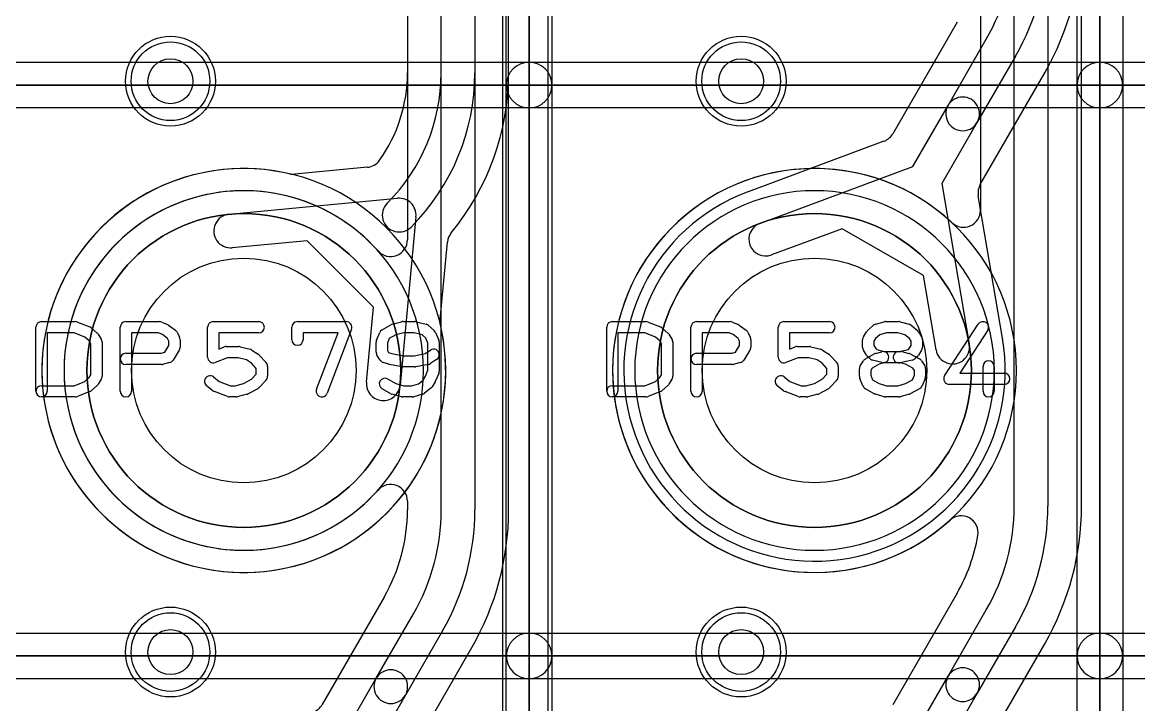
# Model space of a CAD drawing. Extents: x 0 to 20.5, y -0.5 to 20.
# Drawn here: x 10.261 to 15.229, y 3.066 to 6.102 of the extents above; entities that cross this region are included whole.
import ezdxf

# ---------------------------------------------------------------- set-up
doc = ezdxf.new("R2010")
doc.units = 0
for name, color, linetype in [('Hole', 1, 'CONTINUOUS'), ('L1', 3, 'CONTINUOUS'), ('L2', 3, 'CONTINUOUS'), ('L3', 3, 'CONTINUOUS'), ('L4', 3, 'CONTINUOUS'), ('PartsArea-A', 111, 'CONTINUOUS'), ('PartsArea-B', 111, 'CONTINUOUS'), ('PartsSilk-A', 221, 'CONTINUOUS'), ('Resist-A', 2, 'CONTINUOUS'), ('Resist-B', 2, 'CONTINUOUS'), ('Silk-A', 140, 'CONTINUOUS')]:
    doc.layers.add(name, color=color, linetype=linetype)

msp = doc.modelspace()

# ---------------------------------------------------------------- linework, layer by layer
at = {"layer": 'Hole'}
for centre, radius in [((10.92, 5.84), 0.1), ((13.46, 5.84), 0.1), ((11.24649, 4.55283), 0.5), ((13.78649, 4.55283), 0.5), ((10.92, 3.3), 0.1), ((13.46, 3.3), 0.1)]:
    msp.add_circle(centre, radius, dxfattribs=at)
at = {"layer": 'L1'}
for p, q in [((12.125, 5.87691), (12.125, 10.40886)), ((12.275, 10.40886), (12.275, 5.87691)), ((12.42504, 5.87691), (12.42504, 10.40886)), ((14.675, 3.94965), (14.675, 7.84545)), ((14.825, 7.84545), (14.825, 3.94965)), ((14.97504, 3.94965), (14.97504, 7.84545)), ((11.97496, 6.37126), (11.97496, 5.87691)), ((14.52496, 6.38045), (14.52496, 5.26521)), ((11.79652, 5.45701), (11.47343, 5.42654)), ((11.18092, 5.24825), (11.93092, 5.31897)), ((12.01263, 5.23726), (11.94191, 4.48726)), ((11.52866, 5.13037), (11.195, 5.09891)), ((11.82403, 4.835), (11.52866, 5.13037)), ((12.1202, 4.77974), (12.15268, 5.12423)), ((11.79257, 4.50134), (11.82403, 4.835)), ((14.42113, 3.56215), (14.13454, 3.06579)), ((14.38078, 3.19218), (14.55107, 3.48715)), ((14.68098, 3.41215), (14.51068, 3.11718)), ((14.52434, 2.84077), (14.81092, 3.33713)), ((14.22399, 2.9206), (14.38078, 3.19218)), ((14.51068, 3.11718), (14.35389, 2.84561))]:
    msp.add_line(p, q, dxfattribs=at)
for centre, radius in [((10.92, 5.84), 0.2), ((13.46, 5.84), 0.2), ((11.24649, 4.55283), 0.6985), ((13.78649, 4.55283), 0.6985), ((10.92, 3.3), 0.2), ((13.46, 3.3), 0.2)]:
    msp.add_circle(centre, radius, dxfattribs=at)
for centre, radius, start, end in [((11.30536, 5.87692), 0.6696, -35.4959, -0.00086), ((11.30536, 5.87691), 0.81964, -44.99951, 0), ((11.30536, 5.87691), 0.96964, -44.99958, 0), ((11.30536, 5.87691), 1.11968, -39.48938, 0), ((11.78948, 5.53165), 0.07497, -84.61184, -35.49415), ((11.24648, 4.55282), 0.89855, 76.94507, 13.05369), ((11.46639, 5.50118), 0.07497, -103.05935, -84.61184), ((13.78648, 4.55282), 0.89855, 47.03482, -47.84173), ((11.93796, 5.2443), 0.075, -5.38601, 95.38601), ((11.93797, 5.24431), 0.075, 135, -44.99955), ((11.18796, 5.17358), 0.075, 95.38601, -84.61332), ((14.44999, 5.26521), 0.07497, -132.96771, 0), ((12.22732, 5.11719), 0.07497, 140.5095, 174.61184), ((12.19484, 4.7727), 0.07497, 174.61184, -166.9481), ((11.86724, 4.4943), 0.075, 174.61399, -5.38668), ((13.75, 3.94965), 0.925, -30.00011, 0), ((13.75, 3.94965), 1.075, -29.99993, 0), ((13.75, 3.94965), 1.22504, -29.9999, 0), ((14.43989, 3.83116), 0.07497, -9.74501, 132.16161), ((13.75, 3.94963), 0.77496, -30.00019, -9.74407), ((14.44573, 3.15468), 0.075, -30.00073, 150.00028), ((14.44573, 3.15468), 0.075, 149.99927, -29.99985)]:
    msp.add_arc(centre, radius, start, end, dxfattribs=at)
at = {"layer": 'L2'}
for centre in [(10.92, 5.84), (13.46, 5.84), (10.92, 3.3), (13.46, 3.3)]:
    msp.add_circle(centre, 0.2, dxfattribs=at)
for centre, start, end in [((11.24649, 4.55283), 90, -90), ((11.24649, 4.55283), -90, 90), ((13.78649, 4.55283), 90, -90), ((13.78649, 4.55283), -90, 90)]:
    msp.add_arc(centre, 0.80004, start, end, dxfattribs=at)
at = {"layer": 'L3'}
for p, q in [((12.125, 3.93231), (12.125, 7.85884)), ((12.275, 7.85884), (12.275, 3.93231)), ((12.42504, 3.93231), (12.42504, 7.85884)), ((11.97496, 6.44029), (11.97496, 5.13471)), ((14.42113, 6.10214), (14.13455, 5.60579)), ((14.38077, 5.73216), (14.55107, 6.02711)), ((14.68097, 5.95211), (14.51067, 5.65716)), ((14.52434, 5.38077), (14.81091, 5.8771)), ((14.22399, 5.4606), (14.38077, 5.73216)), ((14.51067, 5.65716), (14.35389, 5.38561)), ((14.09574, 5.57301), (13.49089, 5.34822)), ((13.54316, 5.20758), (14.22399, 5.4606)), ((14.35389, 5.38561), (14.47518, 4.66948)), ((14.62272, 4.69682), (14.51535, 5.33075)), ((13.90955, 5.18373), (13.59542, 5.06698)), ((14.27132, 4.97486), (13.90955, 5.18373)), ((14.32728, 4.64444), (14.27132, 4.97486)), ((11.97496, 3.97095), (11.97496, 3.93231)), ((11.87113, 3.54478), (11.5951, 3.06672)), ((11.83578, 3.18351), (12.00107, 3.46981)), ((12.13098, 3.39481), (11.96568, 3.10851)), ((11.98435, 2.84077), (12.26092, 3.31979)), ((11.68399, 2.9206), (11.83578, 3.18351)), ((11.96568, 3.10851), (11.81389, 2.8456))]:
    msp.add_line(p, q, dxfattribs=at)
for centre, radius in [((10.92, 5.84), 0.2), ((13.46, 5.84), 0.2), ((13.78649, 4.55283), 0.6985), ((10.92, 3.3), 0.2), ((13.46, 3.3), 0.2)]:
    msp.add_circle(centre, radius, dxfattribs=at)
for centre, radius, start, end in [((13.75, 6.48962), 0.925, -30.00065, 0.00062), ((13.75, 6.48962), 1.075, -30.00066, 0.00053), ((13.75, 6.48962), 1.22504, -30.00014, 0), ((14.44572, 5.69466), 0.075, -30.00073, 150.00022), ((14.44572, 5.69466), 0.075, 149.99927, -30.00154), ((14.06962, 5.64328), 0.07498, -69.60944, -30.00175), ((14.58927, 5.34327), 0.07497, 149.99163, -170.38691), ((11.24648, 4.55283), 0.80005, 41.68177, -41.68177), ((13.78648, 4.55282), 0.84854, 110.52048, 9.70065), ((13.46275, 5.41773), 0.07497, -69.47884, -69.20064), ((13.56929, 5.13728), 0.22504, 110.38857, 110.80189), ((13.56929, 5.13728), 0.075, 110.38974, -69.61291), ((11.89999, 5.13471), 0.07497, -138.32013, 0), ((14.69679, 4.70843), 0.07497, -171.09173, -170.30148), ((14.40123, 4.65696), 0.075, -170.39074, 9.61299), ((11.89999, 3.97095), 0.07497, 0, 138.32013), ((11.2, 3.93226), 0.77496, -30.00019, 0.0037), ((11.2, 3.93231), 0.925, -29.99987, 0), ((11.2, 3.93231), 1.075, -29.99993, 0), ((11.2, 3.93231), 1.22504, -29.9999, 0), ((11.90073, 3.14601), 0.075, 149.99927, -30.00069), ((11.90073, 3.14601), 0.075, -30.00073, 150.00007), ((11.52965, 3.10328), 0.07497, -69.60944, -29.18748)]:
    msp.add_arc(centre, radius, start, end, dxfattribs=at)
at = {"layer": 'L4'}
for centre, radius in [((10.92, 5.84), 0.2), ((13.46, 5.84), 0.2), ((11.24649, 4.55283), 0.6985), ((13.78649, 4.55283), 0.6985), ((10.92, 3.3), 0.2), ((13.46, 3.3), 0.2)]:
    msp.add_circle(centre, radius, dxfattribs=at)
for centre, start, end in [((11.24649, 4.55283), 90, -90), ((11.24649, 4.55283), -90, 90), ((13.78649, 4.55283), 90, -90), ((13.78649, 4.55283), -90, 90)]:
    msp.add_arc(centre, 0.89854, start, end, dxfattribs=at)
at = {"layer": 'PartsArea-A'}
for p, q in [((12.51649, 8.36283), (12.51649, 5.82283)), ((12.51649, 5.82283), (12.51649, 8.36283)), ((15.05649, 8.36283), (15.05649, 5.82283)), ((15.05649, 5.82283), (15.05649, 8.36283)), ((12.51649, 5.82283), (9.97649, 5.82283)), ((9.97649, 5.82283), (12.51649, 5.82283)), ((12.51649, 5.82283), (12.51649, 3.28283)), ((15.05649, 5.82283), (12.51649, 5.82283)), ((12.51649, 5.82283), (15.05649, 5.82283)), ((12.51649, 3.28283), (12.51649, 5.82283)), ((15.05649, 5.82283), (15.05649, 3.28283)), ((17.59649, 5.82283), (15.05649, 5.82283)), ((15.05649, 5.82283), (17.59649, 5.82283)), ((15.05649, 3.28283), (15.05649, 5.82283)), ((12.51649, 3.28283), (9.97649, 3.28283)), ((9.97649, 3.28283), (12.51649, 3.28283)), ((12.51649, 3.28283), (12.51649, 0.74283)), ((15.05649, 3.28283), (12.51649, 3.28283)), ((12.51649, 3.28283), (15.05649, 3.28283)), ((12.51649, 0.74283), (12.51649, 3.28283)), ((15.05649, 3.28283), (15.05649, 0.74283)), ((17.59649, 3.28283), (15.05649, 3.28283)), ((15.05649, 3.28283), (17.59649, 3.28283)), ((15.05649, 0.74283), (15.05649, 3.28283))]:
    msp.add_line(p, q, dxfattribs=at)
at = {"layer": 'PartsArea-B'}
for centre, start, end in [((11.24649, 4.55283), 0, 180), ((13.78649, 4.55283), 0, 180), ((11.24649, 4.55283), 180, 0), ((13.78649, 4.55283), 180, 0)]:
    msp.add_arc(centre, 0.6985, start, end, dxfattribs=at)
at = {"layer": 'PartsSilk-A'}
for p, q in [((12.41489, 5.82283), (12.41489, 8.36283)), ((12.61809, 8.36283), (12.61809, 5.82283)), ((12.61809, 8.36283), (12.61809, 5.82283)), ((14.95489, 5.82283), (14.95489, 8.36283)), ((15.15809, 8.36283), (15.15809, 5.82283)), ((15.15809, 8.36283), (15.15809, 5.82283)), ((12.41489, 5.82283), (12.41489, 8.26123)), ((14.95489, 5.82283), (14.95489, 8.26123)), ((9.97649, 5.92443), (12.51649, 5.92443)), ((9.97649, 5.92443), (12.51649, 5.92443)), ((12.51649, 5.92443), (15.05649, 5.92443)), ((12.51649, 5.92443), (15.05649, 5.92443)), ((15.05649, 5.92443), (17.59649, 5.92443)), ((15.05649, 5.92443), (17.59649, 5.92443)), ((12.41489, 3.28283), (12.41489, 5.82283)), ((12.61809, 5.82283), (12.61809, 3.28283)), ((12.61809, 5.82283), (12.61809, 3.28283)), ((14.95489, 3.28283), (14.95489, 5.82283)), ((15.15809, 5.82283), (15.15809, 3.28283)), ((15.15809, 5.82283), (15.15809, 3.28283)), ((12.51649, 5.72123), (9.97649, 5.72123)), ((12.41489, 5.72123), (9.97649, 5.72123)), ((12.41489, 3.28283), (12.41489, 5.72123)), ((15.05649, 5.72123), (12.51649, 5.72123)), ((14.95489, 5.72123), (12.51649, 5.72123)), ((14.95489, 3.28283), (14.95489, 5.72123)), ((17.59649, 5.72123), (15.05649, 5.72123)), ((17.49489, 5.72123), (15.05649, 5.72123)), ((10.34649, 4.77042), (10.49649, 4.77042)), ((10.72149, 4.77042), (10.87149, 4.77042)), ((11.11038, 4.77042), (11.31316, 4.77042)), ((11.48538, 4.77042), (11.70205, 4.77042)), ((11.95482, 4.77042), (12.0076, 4.77042)), ((12.88649, 4.77042), (13.03649, 4.77042)), ((13.26149, 4.77042), (13.41149, 4.77042)), ((13.65038, 4.77042), (13.85316, 4.77042)), ((14.10316, 4.77042), (14.16149, 4.77042)), ((10.32149, 4.46024), (10.32149, 4.74542)), ((10.49168, 4.72042), (10.37149, 4.72042)), ((10.37149, 4.72042), (10.37149, 4.46024)), ((10.53871, 4.70161), (10.49168, 4.72042)), ((10.50577, 4.76863), (10.56133, 4.74641)), ((10.56866, 4.74189), (10.59366, 4.71967)), ((10.69649, 4.46024), (10.69649, 4.74542)), ((10.86619, 4.72042), (10.74649, 4.72042)), ((10.74649, 4.72042), (10.74649, 4.46024)), ((10.88392, 4.71254), (10.86619, 4.72042)), ((10.88164, 4.76827), (10.90664, 4.75716)), ((10.91119, 4.75453), (10.94175, 4.73231)), ((10.94941, 4.72327), (10.96052, 4.70105)), ((11.08538, 4.61209), (11.08538, 4.74542)), ((11.31316, 4.72042), (11.13538, 4.72042)), ((11.13538, 4.72042), (11.13538, 4.64837)), ((11.46038, 4.68987), (11.46038, 4.74542)), ((11.66581, 4.72042), (11.51038, 4.72042)), ((11.51038, 4.72042), (11.51038, 4.68987)), ((11.57034, 4.46912), (11.66581, 4.72042)), ((11.72542, 4.73654), (11.61708, 4.45136)), ((11.8373, 4.68838), (11.85119, 4.72171)), ((11.86187, 4.7338), (11.90076, 4.75602)), ((11.90672, 4.75847), (11.94838, 4.76958)), ((11.9581, 4.72042), (11.92274, 4.71099)), ((12.00452, 4.72042), (11.9581, 4.72042)), ((12.04003, 4.71154), (12.00452, 4.72042)), ((12.01366, 4.76967), (12.05811, 4.75856)), ((12.06866, 4.753), (12.09366, 4.73078)), ((12.10013, 4.7217), (12.11401, 4.68837)), ((12.86149, 4.46024), (12.86149, 4.74542)), ((13.03168, 4.72042), (12.91149, 4.72042)), ((12.91149, 4.72042), (12.91149, 4.46024)), ((13.07871, 4.70161), (13.03168, 4.72042)), ((13.04577, 4.76863), (13.10133, 4.74641)), ((13.10866, 4.74189), (13.13366, 4.71967)), ((13.23649, 4.46024), (13.23649, 4.74542)), ((13.40619, 4.72042), (13.28649, 4.72042)), ((13.28649, 4.72042), (13.28649, 4.46024)), ((13.42392, 4.71254), (13.40619, 4.72042)), ((13.42164, 4.76827), (13.44664, 4.75716)), ((13.45119, 4.75453), (13.48175, 4.73231)), ((13.48941, 4.72327), (13.50052, 4.70105)), ((13.62538, 4.61209), (13.62538, 4.74542)), ((13.85316, 4.72042), (13.67538, 4.72042)), ((13.67538, 4.72042), (13.67538, 4.64837)), ((14.00418, 4.70312), (14.01807, 4.72534)), ((14.02266, 4.73078), (14.04766, 4.753)), ((14.0574, 4.75835), (14.09629, 4.76946)), ((14.10666, 4.72042), (14.07662, 4.71184)), ((14.15799, 4.72042), (14.10666, 4.72042)), ((14.18869, 4.71165), (14.15799, 4.72042)), ((14.16836, 4.76946), (14.20725, 4.75835)), ((14.216, 4.75383), (14.24378, 4.73161)), ((14.24936, 4.72534), (14.26325, 4.70312)), ((14.36556, 4.52946), (14.51556, 4.75909)), ((14.55742, 4.73175), (14.43268, 4.54079)), ((10.55775, 4.68468), (10.53871, 4.70161)), ((10.56593, 4.67159), (10.55775, 4.68468)), ((10.56593, 4.53407), (10.56593, 4.67159)), ((10.59825, 4.71422), (10.61213, 4.692)), ((10.61593, 4.67876), (10.61593, 4.5269)), ((10.90742, 4.69546), (10.88392, 4.71254)), ((10.91316, 4.68397), (10.90742, 4.69546)), ((10.91316, 4.6637), (10.91316, 4.68397)), ((10.96316, 4.68987), (10.96316, 4.65653)), ((11.83538, 4.63431), (11.83538, 4.67876)), ((11.89407, 4.69461), (11.88538, 4.67376)), ((11.88538, 4.67376), (11.88538, 4.64148)), ((11.92274, 4.71099), (11.89407, 4.69461)), ((12.05617, 4.6972), (12.04003, 4.71154)), ((12.06593, 4.67376), (12.05617, 4.6972)), ((12.06593, 4.55413), (12.06593, 4.67376)), ((12.11593, 4.67876), (12.11593, 4.54913)), ((13.09775, 4.68468), (13.07871, 4.70161)), ((13.10593, 4.67159), (13.09775, 4.68468)), ((13.10593, 4.53407), (13.10593, 4.67159)), ((13.13825, 4.71422), (13.15213, 4.692)), ((13.15593, 4.67876), (13.15593, 4.5269)), ((13.44742, 4.69546), (13.42392, 4.71254)), ((13.45316, 4.68397), (13.44742, 4.69546)), ((13.45316, 4.6637), (13.45316, 4.68397)), ((13.50316, 4.68987), (13.50316, 4.65653)), ((14.00038, 4.65653), (14.00038, 4.68987)), ((14.05856, 4.69579), (14.05038, 4.6827)), ((14.05038, 4.6827), (14.05038, 4.6637)), ((14.07662, 4.71184), (14.05856, 4.69579)), ((14.20922, 4.69523), (14.18869, 4.71165)), ((14.21705, 4.6827), (14.20922, 4.69523)), ((14.21705, 4.6637), (14.21705, 4.6827)), ((14.26705, 4.68987), (14.26705, 4.65653)), ((10.72149, 4.62968), (10.87932, 4.62968)), ((10.87932, 4.62968), (10.89441, 4.6337)), ((10.89441, 4.6337), (10.91316, 4.6637)), ((10.95936, 4.64328), (10.93158, 4.59884)), ((11.13538, 4.64837), (11.15981, 4.65767)), ((11.16871, 4.65931), (11.22427, 4.65931)), ((11.23033, 4.65856), (11.27477, 4.64745)), ((11.28258, 4.644), (11.31036, 4.62548)), ((11.31492, 4.62158), (11.34548, 4.58825)), ((11.85307, 4.59884), (11.83918, 4.62106)), ((11.88538, 4.64148), (11.89045, 4.63337)), ((11.89045, 4.63337), (11.90529, 4.62897)), ((11.90529, 4.62897), (11.9573, 4.61857)), ((12.00512, 4.61857), (12.05341, 4.62822)), ((12.05341, 4.62822), (12.07706, 4.644)), ((13.26149, 4.62968), (13.41932, 4.62968)), ((13.41932, 4.62968), (13.43441, 4.6337)), ((13.43441, 4.6337), (13.45316, 4.6637)), ((13.49936, 4.64328), (13.47158, 4.59884)), ((13.67538, 4.64837), (13.69981, 4.65767)), ((13.70871, 4.65931), (13.76427, 4.65931)), ((13.77033, 4.65856), (13.81477, 4.64745)), ((13.82258, 4.644), (13.85036, 4.62548)), ((13.85492, 4.62158), (13.88548, 4.58825)), ((14.01807, 4.62106), (14.00418, 4.64328)), ((14.01298, 4.60417), (14.05187, 4.62639)), ((14.05038, 4.6637), (14.05896, 4.64998)), ((14.05783, 4.62884), (14.08561, 4.63625)), ((14.05896, 4.64998), (14.06331, 4.64563)), ((14.06331, 4.64563), (14.09533, 4.63709)), ((14.09533, 4.63709), (14.1726, 4.63709)), ((14.15659, 4.6366), (14.20473, 4.64623)), ((14.17904, 4.63625), (14.20682, 4.62884)), ((14.20473, 4.64623), (14.20847, 4.64998)), ((14.20847, 4.64998), (14.21705, 4.6637)), ((14.21214, 4.62674), (14.25381, 4.60452)), ((14.26325, 4.64328), (14.24936, 4.62106)), ((10.8826, 4.57968), (10.72149, 4.57968)), ((10.91682, 4.58793), (10.88904, 4.58052)), ((11.17331, 4.60931), (11.11928, 4.58873)), ((11.22119, 4.60931), (11.17331, 4.60931)), ((11.25845, 4.6), (11.22119, 4.60931)), ((11.28011, 4.58556), (11.25845, 4.6)), ((11.30205, 4.56162), (11.28011, 4.58556)), ((11.35205, 4.57135), (11.35205, 4.5269)), ((11.89217, 4.58071), (11.86717, 4.58812)), ((11.94992, 4.56906), (11.89437, 4.58017)), ((11.9573, 4.61857), (12.00512, 4.61857)), ((12.06806, 4.58017), (12.0125, 4.56906)), ((12.1048, 4.6024), (12.07703, 4.58388)), ((13.4226, 4.57968), (13.26149, 4.57968)), ((13.45682, 4.58793), (13.42904, 4.58052)), ((13.71331, 4.60931), (13.65928, 4.58873)), ((13.76119, 4.60931), (13.71331, 4.60931)), ((13.79845, 4.6), (13.76119, 4.60931)), ((13.82011, 4.58556), (13.79845, 4.6)), ((13.84205, 4.56162), (13.82011, 4.58556)), ((13.89205, 4.57135), (13.89205, 4.5269)), ((13.99029, 4.57349), (14.00418, 4.59571)), ((14.0327, 4.60552), (14.02159, 4.61663)), ((14.07385, 4.58136), (14.04324, 4.56387)), ((14.08561, 4.58793), (14.04394, 4.59904)), ((14.09849, 4.58793), (14.07385, 4.58136)), ((14.16932, 4.58709), (14.09205, 4.58709)), ((14.22195, 4.59869), (14.16639, 4.58758)), ((14.19116, 4.58127), (14.16932, 4.58709)), ((14.22439, 4.56355), (14.19116, 4.58127)), ((14.24584, 4.61663), (14.23473, 4.60552)), ((14.26325, 4.5957), (14.27713, 4.57348)), ((14.53649, 4.46024), (14.53649, 4.57135)), ((14.58649, 4.57135), (14.58649, 4.46024)), ((10.55775, 4.52098), (10.56593, 4.53407)), ((11.11211, 4.5242), (11.13683, 4.50443)), ((11.28095, 4.51362), (11.30205, 4.53663)), ((11.30205, 4.53663), (11.30205, 4.56162)), ((12.0076, 4.56857), (11.95482, 4.56857)), ((12.04422, 4.51043), (12.05476, 4.5273)), ((12.05476, 4.5273), (12.06593, 4.55413)), ((12.11401, 4.53952), (12.10013, 4.50618)), ((13.09775, 4.52098), (13.10593, 4.53407)), ((13.65211, 4.5242), (13.67683, 4.50443)), ((13.82095, 4.51362), (13.84205, 4.53663)), ((13.84205, 4.53663), (13.84205, 4.56162)), ((13.98649, 4.5269), (13.98649, 4.56024)), ((14.04324, 4.56387), (14.03649, 4.55307)), ((14.03649, 4.55307), (14.03649, 4.5319)), ((14.03649, 4.5319), (14.04518, 4.51105)), ((14.22241, 4.51143), (14.23093, 4.5319)), ((14.23093, 4.55307), (14.22439, 4.56355)), ((14.23093, 4.5319), (14.23093, 4.55307)), ((14.28093, 4.56024), (14.28093, 4.5269)), ((14.43268, 4.54079), (14.63093, 4.54079)), ((10.34649, 4.48524), (10.49168, 4.48524)), ((10.49168, 4.48524), (10.53871, 4.50405)), ((10.53871, 4.50405), (10.55775, 4.52098)), ((10.59366, 4.48599), (10.56866, 4.46377)), ((10.61213, 4.51366), (10.59825, 4.49144)), ((11.10865, 4.46294), (11.08087, 4.48516)), ((11.13683, 4.50443), (11.1872, 4.48524)), ((11.1872, 4.48524), (11.2073, 4.48524)), ((11.2073, 4.48524), (11.24577, 4.49486)), ((11.24577, 4.49486), (11.28095, 4.51362)), ((11.34548, 4.51), (11.31492, 4.47667)), ((11.90076, 4.44964), (11.86187, 4.47186)), ((11.88667, 4.51528), (11.92274, 4.49467)), ((11.92274, 4.49467), (11.9581, 4.48524)), ((11.9581, 4.48524), (11.99299, 4.48524)), ((11.99299, 4.48524), (12.02369, 4.49401)), ((12.02369, 4.49401), (12.04422, 4.51043)), ((12.07878, 4.47405), (12.051, 4.45183)), ((12.09825, 4.50254), (12.08436, 4.48032)), ((12.88649, 4.48524), (13.03168, 4.48524)), ((13.03168, 4.48524), (13.07871, 4.50405)), ((13.07871, 4.50405), (13.09775, 4.52098)), ((13.13366, 4.48599), (13.10866, 4.46377)), ((13.15213, 4.51366), (13.13825, 4.49144)), ((13.64865, 4.46294), (13.62087, 4.48516)), ((13.67683, 4.50443), (13.7272, 4.48524)), ((13.7272, 4.48524), (13.7473, 4.48524)), ((13.7473, 4.48524), (13.78577, 4.49486)), ((13.78577, 4.49486), (13.82095, 4.51362)), ((13.88548, 4.51), (13.85492, 4.47667)), ((14.0023, 4.48395), (13.98841, 4.51728)), ((14.05187, 4.44964), (14.01298, 4.47186)), ((14.04518, 4.51105), (14.07405, 4.49456)), ((14.07405, 4.49456), (14.10666, 4.48524)), ((14.10666, 4.48524), (14.15799, 4.48524)), ((14.15799, 4.48524), (14.19096, 4.49466)), ((14.19096, 4.49466), (14.22241, 4.51143)), ((14.27901, 4.51729), (14.26513, 4.48396)), ((14.63093, 4.49079), (14.38649, 4.49079)), ((10.49649, 4.43524), (10.34649, 4.43524)), ((10.56133, 4.45925), (10.50577, 4.43703)), ((11.1737, 4.43688), (11.11537, 4.4591)), ((11.21038, 4.43524), (11.1826, 4.43524)), ((11.26088, 4.4471), (11.21644, 4.43599)), ((11.30825, 4.47151), (11.26658, 4.44929)), ((11.94838, 4.43608), (11.90672, 4.44719)), ((11.99649, 4.43524), (11.95482, 4.43524)), ((12.04225, 4.44731), (12.00336, 4.4362)), ((13.03649, 4.43524), (12.88649, 4.43524)), ((13.10133, 4.45925), (13.04577, 4.43703)), ((13.7137, 4.43688), (13.65537, 4.4591)), ((13.75038, 4.43524), (13.7226, 4.43524)), ((13.80088, 4.4471), (13.75644, 4.43599)), ((13.84825, 4.47151), (13.80658, 4.44929)), ((14.09629, 4.4362), (14.0574, 4.44731)), ((14.16149, 4.43524), (14.10316, 4.43524)), ((14.20725, 4.44731), (14.16836, 4.4362)), ((14.25381, 4.47151), (14.21214, 4.44929)), ((9.97649, 3.38443), (12.51649, 3.38443)), ((9.97649, 3.38443), (12.51649, 3.38443)), ((12.51649, 3.38443), (15.05649, 3.38443)), ((12.51649, 3.38443), (15.05649, 3.38443)), ((15.05649, 3.38443), (17.59649, 3.38443)), ((15.05649, 3.38443), (17.59649, 3.38443)), ((12.41489, 0.74283), (12.41489, 3.28283)), ((12.61809, 3.28283), (12.61809, 0.74283)), ((12.61809, 3.28283), (12.61809, 0.74283)), ((14.95489, 0.74283), (14.95489, 3.28283)), ((15.15809, 3.28283), (15.15809, 0.74283)), ((15.15809, 3.28283), (15.15809, 0.74283)), ((12.51649, 3.18123), (9.97649, 3.18123)), ((12.41489, 3.18123), (9.97649, 3.18123)), ((12.41489, 0.74283), (12.41489, 3.18123)), ((15.05649, 3.18123), (12.51649, 3.18123)), ((14.95489, 3.18123), (12.51649, 3.18123)), ((14.95489, 0.74283), (14.95489, 3.18123)), ((17.59649, 3.18123), (15.05649, 3.18123)), ((17.49489, 3.18123), (15.05649, 3.18123))]:
    msp.add_line(p, q, dxfattribs=at)
for centre, radius, start, end in [((12.51649, 5.82283), 0.1016, 90, -90), ((12.51649, 5.82283), 0.1016, 90, -90), ((12.51649, 5.82283), 0.1016, 0, 180), ((12.51649, 5.82283), 0.1016, -90, 90), ((12.51649, 5.82283), 0.1016, 0, 90), ((15.05649, 5.82283), 0.1016, 90, -90), ((15.05649, 5.82283), 0.1016, 90, -90), ((15.05649, 5.82283), 0.1016, 0, 180), ((15.05649, 5.82283), 0.1016, -90, 90), ((15.05649, 5.82283), 0.1016, 0, 90), ((12.51649, 5.82283), 0.1016, 180, 0), ((12.51649, 5.82283), 0.1016, 180, 0), ((15.05649, 5.82283), 0.1016, 180, 0), ((15.05649, 5.82283), 0.1016, 180, 0), ((10.34649, 4.74542), 0.025, 90, 180), ((10.49649, 4.74542), 0.025, 68.2071, 90), ((10.72149, 4.74542), 0.025, 90, 180), ((10.87149, 4.74542), 0.025, 66.04914, 90), ((11.11038, 4.74542), 0.025, 90, 180), ((11.31316, 4.74542), 0.025, -90, 90), ((11.48538, 4.74542), 0.025, 90, 180), ((11.70205, 4.74542), 0.025, -20.80551, 90), ((11.95482, 4.74542), 0.025, 90, 104.93227), ((12.0076, 4.74542), 0.025, 75.96932, 90), ((12.88649, 4.74542), 0.025, 90, 180), ((13.03649, 4.74542), 0.025, 68.2071, 90), ((13.26149, 4.74542), 0.025, 90, 180), ((13.41149, 4.74542), 0.025, 66.04914, 90), ((13.65038, 4.74542), 0.025, 90, 180), ((13.85316, 4.74542), 0.025, -90, 90), ((14.10316, 4.74542), 0.025, 90, 105.94854), ((14.16149, 4.74542), 0.025, 74.05146, 90), ((14.53649, 4.74542), 0.025, -33.14974, 146.84644), ((10.55205, 4.7232), 0.025, 48.37217, 68.20215), ((10.89649, 4.73431), 0.025, 53.98274, 66.03964), ((10.92705, 4.71209), 0.025, 26.56505, 53.97932), ((11.87427, 4.71209), 0.025, 119.73351, 157.37647), ((11.91316, 4.73431), 0.025, 104.92551, 119.74171), ((12.05205, 4.73431), 0.025, 48.37217, 75.96679), ((12.07705, 4.71209), 0.025, 22.60576, 48.36931), ((13.09205, 4.7232), 0.025, 48.37217, 68.20215), ((13.43649, 4.73431), 0.025, 53.98274, 66.03964), ((13.46705, 4.71209), 0.025, 26.56505, 53.97932), ((14.03927, 4.71209), 0.025, 131.62783, 147.99462), ((14.06427, 4.73431), 0.025, 105.94854, 131.62783), ((14.20038, 4.73431), 0.025, 51.33303, 74.05146), ((14.22816, 4.71209), 0.025, 32.00538, 51.33303), ((10.57705, 4.70098), 0.025, 31.98594, 48.36931), ((10.59093, 4.67876), 0.025, 0, 31.99147), ((10.93816, 4.68987), 0.025, 0, 26.56505), ((11.48538, 4.68987), 0.025, 180, 0), ((11.86038, 4.67876), 0.025, 157.37309, 180), ((12.09093, 4.67876), 0.025, 0, 22.60888), ((13.11705, 4.70098), 0.025, 31.98594, 48.36931), ((13.13093, 4.67876), 0.025, 0, 31.99147), ((13.47816, 4.68987), 0.025, 0, 26.56505), ((14.02538, 4.68987), 0.025, 147.99462, 180), ((14.24205, 4.68987), 0.025, 0, 32.00538), ((10.72149, 4.60468), 0.025, 90, -90), ((10.93816, 4.65653), 0.025, -32.00538, 0), ((11.16871, 4.63431), 0.025, 90, 110.85364), ((11.22427, 4.63431), 0.025, 75.96932, 90), ((11.26871, 4.6232), 0.025, 56.30358, 75.96376), ((11.29649, 4.60468), 0.025, 42.5203, 56.30993), ((11.86038, 4.63431), 0.025, 180, -147.98998), ((12.09093, 4.6232), 0.025, -56.30358, 123.69959), ((13.26149, 4.60468), 0.025, 90, -90), ((13.47816, 4.65653), 0.025, -32.00538, 0), ((13.70871, 4.63431), 0.025, 90, 110.85364), ((13.76427, 4.63431), 0.025, 75.96932, 90), ((13.80871, 4.6232), 0.025, 56.30358, 75.96376), ((13.83649, 4.60468), 0.025, 42.5203, 56.30993), ((14.02538, 4.65653), 0.025, 180, -147.99462), ((14.03927, 4.63431), 0.025, -147.99462, -135), ((14.06427, 4.60468), 0.025, 104.92551, 119.74171), ((14.09205, 4.61209), 0.025, -75.07449, 104.93527), ((14.16149, 4.61209), 0.025, 101.30544, -78.69205), ((14.1726, 4.61209), 0.025, 75.07449, 90), ((14.20038, 4.60468), 0.025, 61.9383, 75.06473), ((14.22816, 4.63431), 0.025, -45, -32.00538), ((14.24205, 4.65653), 0.025, -32.00538, 0), ((10.8826, 4.60468), 0.025, -90, -75.06473), ((10.91038, 4.61209), 0.025, -75.07449, -32.01002), ((11.11038, 4.61209), 0.025, 180, -69.1435), ((11.32705, 4.57135), 0.025, 0, 42.51745), ((11.87427, 4.61209), 0.025, -147.99462, -106.50982), ((11.89927, 4.60468), 0.025, -106.49948, -101.30993), ((12.06316, 4.60468), 0.025, -78.69456, -56.30041), ((13.4226, 4.60468), 0.025, -90, -75.06473), ((13.45038, 4.61209), 0.025, -75.07449, -32.01002), ((13.65038, 4.61209), 0.025, 180, -69.1435), ((13.86705, 4.57135), 0.025, 0, 42.51745), ((14.01149, 4.56024), 0.025, 147.99462, 180), ((14.02538, 4.58246), 0.025, 119.73351, 147.98998), ((14.05038, 4.6232), 0.025, -135, -104.92551), ((14.09205, 4.61209), 0.025, -104.92551, -90), ((14.21705, 4.6232), 0.025, -78.69456, -45), ((14.24205, 4.58246), 0.025, 31.98594, 61.9318), ((14.25593, 4.56024), 0.025, 0, 31.99147), ((14.56149, 4.57135), 0.025, 0, 180), ((10.59093, 4.5269), 0.025, -31.98594, 0), ((11.09649, 4.50468), 0.025, 51.33303, -128.65478), ((11.32705, 4.5269), 0.025, -42.5203, 0), ((11.95482, 4.59357), 0.025, -101.30544, -90), ((12.0076, 4.59357), 0.025, -90, -78.69205), ((12.09093, 4.54913), 0.025, -22.60576, 0), ((13.13093, 4.5269), 0.025, -31.98594, 0), ((13.63649, 4.50468), 0.025, 51.33303, -128.65478), ((13.86705, 4.5269), 0.025, -42.5203, 0), ((14.01149, 4.5269), 0.025, 180, -157.37647), ((14.25593, 4.5269), 0.025, -22.60576, 0), ((14.38649, 4.51579), 0.025, 146.85026, -90), ((14.63093, 4.51579), 0.025, -90, 90), ((10.34649, 4.46024), 0.025, 90, -90), ((10.57705, 4.50468), 0.025, -48.37217, -31.99147), ((11.29649, 4.49357), 0.025, -61.9383, -42.51745), ((11.87427, 4.49357), 0.025, 60.26649, -119.74171), ((12.06316, 4.49357), 0.025, -51.33303, -32.01002), ((12.07705, 4.51579), 0.025, -32.00538, -22.60278), ((12.88649, 4.46024), 0.025, 90, -90), ((13.11705, 4.50468), 0.025, -48.37217, -31.99147), ((13.83649, 4.49357), 0.025, -61.9383, -42.51745), ((14.02538, 4.49357), 0.025, -157.37309, -119.74171), ((14.24205, 4.49357), 0.025, -61.9383, -22.60888), ((10.34649, 4.46024), 0.025, 180, 0), ((10.49649, 4.46024), 0.025, -90, -68.20215), ((10.55205, 4.48246), 0.025, -68.2071, -48.36931), ((10.72149, 4.46024), 0.025, 180, 0), ((11.12427, 4.48246), 0.025, -128.66697, -110.85364), ((11.1826, 4.46024), 0.025, -110.8565, -90), ((11.21038, 4.46024), 0.025, -90, -75.96376), ((11.25482, 4.47135), 0.025, -75.96932, -61.9318), ((11.59371, 4.46024), 0.025, 159.19449, -20.80181), ((11.91316, 4.47135), 0.025, -119.73351, -104.93227), ((11.95482, 4.46024), 0.025, -104.92551, -90), ((11.99649, 4.46024), 0.025, -90, -74.05655), ((12.03538, 4.47135), 0.025, -74.05146, -51.34522), ((12.88649, 4.46024), 0.025, 180, 0), ((13.03649, 4.46024), 0.025, -90, -68.20215), ((13.09205, 4.48246), 0.025, -68.2071, -48.36931), ((13.26149, 4.46024), 0.025, 180, 0), ((13.66427, 4.48246), 0.025, -128.66697, -110.85364), ((13.7226, 4.46024), 0.025, -110.8565, -90), ((13.75038, 4.46024), 0.025, -90, -75.96376), ((13.79482, 4.47135), 0.025, -75.96932, -61.9318), ((14.06427, 4.47135), 0.025, -119.73351, -105.94345), ((14.10316, 4.46024), 0.025, -105.94854, -90), ((14.16149, 4.46024), 0.025, -90, -74.05655), ((14.20038, 4.47135), 0.025, -74.05146, -61.9318), ((14.56149, 4.46024), 0.025, 180, 0), ((12.51649, 3.28283), 0.1016, 90, -90), ((12.51649, 3.28283), 0.1016, 90, -90), ((12.51649, 3.28283), 0.1016, 0, 180), ((12.51649, 3.28283), 0.1016, -90, 90), ((12.51649, 3.28283), 0.1016, 0, 90), ((15.05649, 3.28283), 0.1016, 90, -90), ((15.05649, 3.28283), 0.1016, 90, -90), ((15.05649, 3.28283), 0.1016, 0, 180), ((15.05649, 3.28283), 0.1016, -90, 90), ((15.05649, 3.28283), 0.1016, 0, 90), ((12.51649, 3.28283), 0.1016, 180, 0), ((12.51649, 3.28283), 0.1016, 180, 0), ((15.05649, 3.28283), 0.1016, 180, 0), ((15.05649, 3.28283), 0.1016, 180, 0)]:
    msp.add_arc(centre, radius, start, end, dxfattribs=at)
at = {"layer": 'Resist-A'}
for centre, radius in [((10.92, 5.84), 0.175), ((13.46, 5.84), 0.175), ((11.24649, 4.55283), 0.6985), ((13.78649, 4.55283), 0.6985), ((10.92, 3.3), 0.175), ((13.46, 3.3), 0.175)]:
    msp.add_circle(centre, radius, dxfattribs=at)
at = {"layer": 'Resist-B'}
for centre, radius in [((10.92, 5.84), 0.175), ((13.46, 5.84), 0.175), ((11.24649, 4.55283), 0.6985), ((13.78649, 4.55283), 0.6985), ((10.92, 3.3), 0.175), ((13.46, 3.3), 0.175)]:
    msp.add_circle(centre, radius, dxfattribs=at)
at = {"layer": 'Silk-A'}
for p, q in [((12.4, 1.1), (12.4, 13.2)), ((12.6, 13.2), (12.6, 1.1))]:
    msp.add_line(p, q, dxfattribs=at)

doc.saveas('drawing.dxf')
